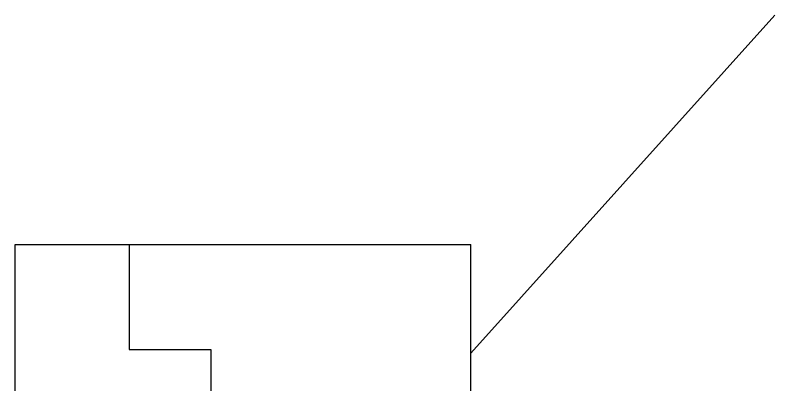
# Model space of a CAD drawing. Header units: inches. Extents: x 59 to 754, y 172 to 990.
# Drawn here: x 60.2 to 312.2, y 867.3 to 989.9 of the extents above; entities that cross this region are included whole.
import ezdxf

# ---------------------------------------------------------------- set-up
doc = ezdxf.new("R2010")
doc.units = ezdxf.units.IN
doc.header["$MEASUREMENT"] = 0
doc.layers.add('svg15406', color=7, linetype='Continuous')

msp = doc.modelspace()

# ---------------------------------------------------------------- linework, layer by layer
at = {"layer": 'svg15406', "color": 7, "lineweight": 35, "true_color": 0xffffff}
msp.add_lwpolyline([(211.4, 877.8), (312.17, 989.92)], dxfattribs=at)
at = {"layer": 'svg15406', "color": 7, "lineweight": 30, "true_color": 0xffffff}
for points in [[(60.22, 460.3), (60.22, 913.84)], [(60.22, 913.84), (98.01, 913.84)], [(98.01, 913.84), (98.01, 879.07)], [(98.01, 913.84), (211.4, 913.84)], [(211.4, 460.3), (211.4, 913.84)], [(98.01, 879.07), (125.13, 879.07)], [(125.13, 879.07), (125.13, 833.34)]]:
    msp.add_lwpolyline(points, dxfattribs=at)

doc.saveas('drawing.dxf')
